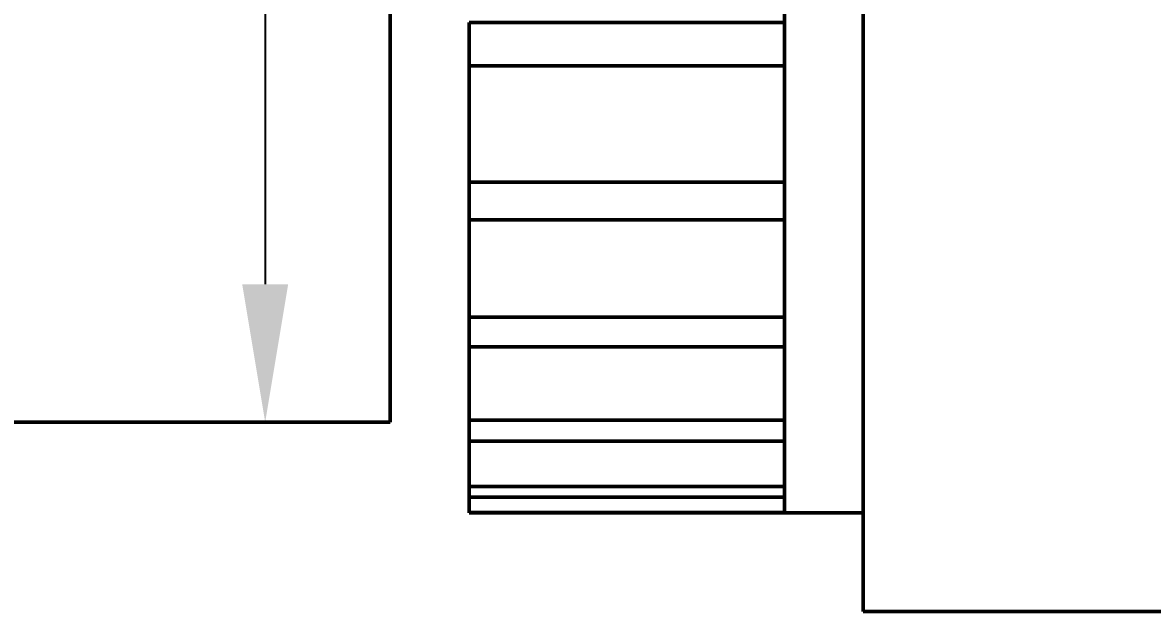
# Model space of a CAD drawing. Header units: millimetres. Extents: x 0 to 420, y 0 to 297.
# Drawn here: x 101.24 to 129.91, y 39.32 to 54.26 of the extents above; entities that cross this region are included whole.
import ezdxf

# ---------------------------------------------------------------- set-up
doc = ezdxf.new("R2010")
doc.units = ezdxf.units.MM
doc.header["$LTSCALE"] = 0.75
doc.layers.add('FD_Dimensions', color=7, linetype='Continuous', lineweight=25)
doc.layers.add('Visible', color=7, linetype='Continuous', lineweight=50)
doc.styles.get("Standard").update_dxf_attribs({"font": 'arial.ttf'})
doc.dimstyles.new('Dim-ISO-25', dxfattribs={"dimtxt": 3.5, "dimasz": 3.5, "dimexe": 2.1, "dimexo": 2.1, "dimgap": 1.4, "dimtad": 1, "dimzin": 12, "dimdsep": 46, "dimtxsty": 'Standard', "dimcen": 0, "dimazin": 3, "dimtp": 0.1, "dimtm": 0.1, "dimtfac": 0.714286, "dimtmove": 0, "dimatfit": 3, "dimfxl": 1, "dimtzin": 12, "dimarcsym": 0})

# ---------------------------------------------------------------- blocks, each defined once
blk = doc.blocks.new('*D27')
at = {"layer": 'Defpoints', "color": 0, "transparency": 16777216}
for p in [(110.57166, 135.406763), (107.397201, 44.123814), (110.57166, 44.123814)]:
    blk.add_point(p, dxfattribs=at)
at = {"layer": 'FD_Dimensions', "color": 0, "lineweight": -2, "transparency": 16777216}
for p, q in [((108.47166, 135.406763), (105.297201, 135.406763)), ((107.397201, 131.906763), (107.397201, 47.623814)), ((108.47166, 44.123814), (105.297201, 44.123814))]:
    blk.add_line(p, q, dxfattribs=at)
at = {"layer": 'FD_Dimensions', "color": 0, "transparency": 16777216}
for points in [[(106.813867, 131.906763), (107.980534, 131.906763), (107.397201, 135.406763)], [(106.813867, 47.623814), (107.980534, 47.623814), (107.397201, 44.123814)]]:
    blk.add_solid(points, dxfattribs=at)
at = {"layer": 'FD_Dimensions', "color": 0, "transparency": 16777216, "insert": (104.210195, 89.765289), "char_height": 3.5, "attachment_point": 5, "rotation": 90}
blk.add_mtext('45.64', dxfattribs=at)

msp = doc.modelspace()

# ---------------------------------------------------------------- linework, layer by layer
at = {"layer": 'Visible', "extrusion": (0, 2.966e-13, -1)}
for p, q in [((110.572, 135.407), (110.572, 44.124)), ((122.57, 86.324), (122.57, 39.324)), ((120.57, 83.824), (120.57, 41.824)), ((122.57, 83.824), (122.57, 41.824)), ((112.569, 53.168), (112.569, 54.264)), ((112.572, 53.168), (112.572, 54.264)), ((112.572, 54.264), (120.572, 54.264)), ((120.572, 53.168), (120.572, 54.264)), ((112.569, 53.851), (112.569, 53.462)), ((112.569, 53.747), (112.569, 53.574)), ((112.571, 53.851), (112.571, 53.462)), ((112.571, 53.747), (112.571, 53.574)), ((112.569, 53.226), (112.569, 53.462)), ((112.571, 53.226), (112.571, 53.462)), ((112.569, 53.226), (112.569, 52.114)), ((112.569, 53.168), (112.569, 53.168)), ((112.571, 53.226), (112.571, 52.114)), ((112.572, 53.168), (120.572, 53.168)), ((120.571, 52.114), (120.571, 53.168)), ((112.569, 52.114), (112.569, 51.909)), ((112.571, 52.114), (112.571, 51.909)), ((120.571, 52.114), (120.571, 51.909)), ((112.569, 50.568), (112.569, 50.323)), ((112.571, 50.568), (112.571, 50.323)), ((112.569, 50.357), (112.569, 50.119)), ((112.569, 50.126), (112.569, 50.323)), ((112.569, 49.26), (112.569, 50.212)), ((112.571, 50.357), (112.571, 50.119)), ((112.571, 50.126), (112.571, 50.323)), ((112.571, 49.26), (112.571, 50.212)), ((112.571, 50.212), (120.572, 50.212)), ((120.571, 49.26), (120.572, 50.212)), ((112.569, 50.126), (112.569, 48.994)), ((112.571, 50.126), (112.571, 48.994)), ((112.569, 49.26), (112.569, 49.26)), ((112.571, 49.26), (120.571, 49.26)), ((120.571, 48.994), (120.571, 49.26)), ((112.569, 48.994), (112.569, 48.729)), ((112.571, 48.994), (112.571, 48.729)), ((120.571, 48.994), (120.571, 48.729)), ((112.569, 47.94), (112.569, 47.592)), ((112.571, 47.94), (112.571, 47.592)), ((112.569, 47.663), (112.569, 47.811)), ((112.569, 47.663), (112.569, 46.566)), ((112.569, 47.592), (112.569, 47.301)), ((112.571, 47.663), (112.571, 47.811)), ((112.571, 47.663), (112.571, 46.566)), ((112.571, 47.592), (112.571, 47.301)), ((112.569, 46.033), (112.569, 46.792)), ((112.571, 46.033), (112.571, 46.792)), ((112.571, 46.792), (120.571, 46.792)), ((120.571, 46.033), (120.571, 46.792)), ((112.569, 46.566), (112.569, 46.255)), ((112.571, 46.566), (112.571, 46.255)), ((112.569, 46.033), (112.569, 46.033)), ((112.57, 46.1), (112.57, 45.591)), ((112.57, 45.96), (112.57, 46.052)), ((112.57, 45.96), (112.57, 44.954)), ((112.571, 46.1), (112.571, 45.591)), ((112.571, 45.96), (112.571, 46.052)), ((112.571, 46.033), (120.571, 46.033)), ((112.571, 45.96), (112.571, 44.954)), ((112.57, 45.591), (112.569, 45.262)), ((112.571, 45.591), (112.571, 45.262)), ((112.57, 45.139), (112.57, 44.454)), ((112.57, 45.139), (112.57, 44.454)), ((112.57, 45.102), (112.57, 45.134)), ((112.57, 45.102), (112.57, 45.134)), ((112.57, 45.102), (112.57, 44.238)), ((112.57, 45.102), (112.57, 44.238)), ((112.57, 44.954), (112.57, 44.612)), ((112.571, 44.954), (112.571, 44.612)), ((112.57, 44.454), (112.57, 44.103)), ((112.57, 44.454), (112.57, 44.103)), ((112.569, 43.647), (112.569, 44.176)), ((112.57, 44.238), (112.57, 43.883)), ((112.57, 44.238), (112.57, 43.883)), ((112.571, 43.647), (112.571, 44.176)), ((112.571, 44.176), (120.571, 44.176)), ((120.571, 43.647), (120.571, 44.176)), ((100.572, 44.124), (110.572, 44.124)), ((112.569, 43.647), (112.57, 43.647)), ((112.571, 43.647), (120.571, 43.647)), ((112.57, 42.223), (112.571, 42.494)), ((112.57, 42.223), (112.57, 42.494)), ((112.571, 42.494), (120.571, 42.494)), ((120.57, 42.223), (120.571, 42.494)), ((112.57, 42.223), (120.57, 42.223)), ((112.57, 42.223), (112.57, 42.223)), ((112.57, 41.824), (112.57, 41.833)), ((112.57, 41.833), (120.57, 41.833)), ((112.57, 41.824), (120.57, 41.824)), ((120.57, 41.824), (120.57, 41.833)), ((122.57, 41.824), (120.57, 41.824)), ((158.57, 39.324), (122.57, 39.324))]:
    msp.add_line(p, q, dxfattribs=at)
at = {"layer": 'Visible', "extrusion": (-1.40655e-11, 3.8e-15, -1)}
msp.add_open_spline([(112.569, 53.574), (112.569, 53.571), (112.569, 53.566), (112.569, 53.558), (112.569, 53.547), (112.569, 53.536), (112.569, 53.524), (112.569, 53.514), (112.569, 53.503), (112.569, 53.492), (112.569, 53.482), (112.569, 53.472), (112.569, 53.462), (112.569, 53.452), (112.569, 53.443), (112.569, 53.434), (112.569, 53.425), (112.569, 53.416), (112.569, 53.408), (112.569, 53.4), (112.569, 53.392), (112.569, 53.384), (112.569, 53.376), (112.569, 53.368), (112.569, 53.361), (112.569, 53.354), (112.569, 53.346), (112.569, 53.34), (112.569, 53.333), (112.569, 53.326), (112.569, 53.32), (112.569, 53.313), (112.569, 53.307), (112.569, 53.301), (112.569, 53.295), (112.569, 53.29), (112.569, 53.284), (112.569, 53.279), (112.569, 53.273), (112.569, 53.268), (112.569, 53.263), (112.569, 53.258), (112.569, 53.253), (112.569, 53.249), (112.569, 53.244), (112.569, 53.24), (112.569, 53.236), (112.569, 53.231), (112.569, 53.227), (112.569, 53.224), (112.569, 53.22), (112.569, 53.216), (112.569, 53.213), (112.569, 53.209), (112.569, 53.206), (112.569, 53.203), (112.569, 53.2), (112.569, 53.197), (112.569, 53.194), (112.569, 53.192), (112.569, 53.189), (112.569, 53.187), (112.569, 53.184), (112.569, 53.182), (112.569, 53.18), (112.569, 53.178), (112.569, 53.176), (112.569, 53.175), (112.569, 53.173), (112.569, 53.171), (112.569, 53.17), (112.569, 53.169), (112.569, 53.168), (112.569, 53.168), (112.569, 53.168)], degree=5, dxfattribs=at)
at = {"layer": 'Visible'}
for points in [[(112.571, 53.574), (112.571, 53.571), (112.571, 53.566), (112.571, 53.558), (112.571, 53.547), (112.571, 53.536), (112.571, 53.524), (112.571, 53.514), (112.571, 53.503), (112.571, 53.492), (112.571, 53.482), (112.571, 53.472), (112.571, 53.462), (112.571, 53.452), (112.571, 53.443), (112.571, 53.434), (112.571, 53.425), (112.571, 53.416), (112.571, 53.408), (112.571, 53.4), (112.571, 53.392), (112.571, 53.384), (112.571, 53.376), (112.572, 53.368), (112.572, 53.361), (112.572, 53.354), (112.572, 53.346), (112.572, 53.34), (112.572, 53.333), (112.572, 53.326), (112.572, 53.32), (112.572, 53.313), (112.572, 53.307), (112.572, 53.301), (112.572, 53.295), (112.572, 53.29), (112.572, 53.284), (112.572, 53.279), (112.572, 53.273), (112.572, 53.268), (112.572, 53.263), (112.572, 53.258), (112.572, 53.253), (112.572, 53.249), (112.572, 53.244), (112.572, 53.24), (112.572, 53.236), (112.572, 53.231), (112.572, 53.227), (112.572, 53.224), (112.572, 53.22), (112.572, 53.216), (112.572, 53.213), (112.572, 53.209), (112.572, 53.206), (112.572, 53.203), (112.572, 53.2), (112.572, 53.197), (112.572, 53.194), (112.572, 53.192), (112.572, 53.189), (112.572, 53.187), (112.572, 53.184), (112.572, 53.182), (112.572, 53.18), (112.572, 53.178), (112.572, 53.176), (112.572, 53.175), (112.572, 53.173), (112.572, 53.171), (112.572, 53.17), (112.572, 53.169), (112.572, 53.168), (112.572, 53.168), (112.572, 53.168)], [(112.569, 51.909), (112.569, 51.906), (112.569, 51.899), (112.569, 51.889), (112.569, 51.874), (112.569, 51.855), (112.569, 51.836), (112.569, 51.816), (112.569, 51.796), (112.569, 51.775), (112.569, 51.755), (112.569, 51.735), (112.569, 51.714), (112.569, 51.693), (112.569, 51.672), (112.569, 51.65), (112.569, 51.628), (112.569, 51.607), (112.569, 51.584), (112.569, 51.562), (112.569, 51.54), (112.569, 51.518), (112.569, 51.495), (112.569, 51.472), (112.569, 51.449), (112.569, 51.426), (112.569, 51.403), (112.569, 51.38), (112.569, 51.356), (112.569, 51.332), (112.569, 51.309), (112.569, 51.285), (112.569, 51.261), (112.569, 51.237), (112.569, 51.212), (112.569, 51.188), (112.569, 51.163), (112.569, 51.139), (112.569, 51.114), (112.569, 51.089), (112.569, 51.064), (112.569, 51.039), (112.569, 51.014), (112.569, 50.989), (112.569, 50.963), (112.569, 50.938), (112.569, 50.912), (112.569, 50.886), (112.569, 50.861), (112.569, 50.835), (112.569, 50.809), (112.569, 50.782), (112.569, 50.756), (112.569, 50.73), (112.569, 50.703), (112.569, 50.677), (112.569, 50.65), (112.569, 50.624), (112.569, 50.597), (112.569, 50.57), (112.569, 50.543), (112.569, 50.516), (112.569, 50.489), (112.569, 50.461), (112.569, 50.434), (112.569, 50.407), (112.569, 50.379), (112.569, 50.351), (112.569, 50.324), (112.569, 50.296), (112.569, 50.268), (112.569, 50.246), (112.569, 50.229), (112.569, 50.218), (112.569, 50.212)], [(112.571, 50.119), (112.571, 50.115), (112.571, 50.107), (112.571, 50.096), (112.571, 50.082), (112.571, 50.064), (112.571, 50.047), (112.571, 50.031), (112.571, 50.014), (112.571, 49.998), (112.571, 49.981), (112.571, 49.965), (112.571, 49.95), (112.571, 49.934), (112.571, 49.919), (112.571, 49.903), (112.571, 49.889), (112.571, 49.874), (112.571, 49.859), (112.571, 49.845), (112.571, 49.83), (112.571, 49.816), (112.571, 49.802), (112.571, 49.788), (112.571, 49.775), (112.571, 49.761), (112.571, 49.748), (112.571, 49.734), (112.571, 49.721), (112.571, 49.708), (112.571, 49.695), (112.571, 49.683), (112.571, 49.67), (112.571, 49.658), (112.571, 49.645), (112.571, 49.633), (112.571, 49.621), (112.571, 49.609), (112.571, 49.597), (112.571, 49.585), (112.571, 49.574), (112.571, 49.562), (112.571, 49.551), (112.571, 49.54), (112.571, 49.528), (112.571, 49.517), (112.571, 49.507), (112.571, 49.496), (112.571, 49.485), (112.571, 49.474), (112.571, 49.464), (112.571, 49.454), (112.571, 49.443), (112.571, 49.433), (112.571, 49.423), (112.571, 49.413), (112.571, 49.403), (112.571, 49.394), (112.571, 49.384), (112.571, 49.374), (112.571, 49.365), (112.571, 49.356), (112.571, 49.347), (112.571, 49.337), (112.571, 49.328), (112.571, 49.32), (112.571, 49.311), (112.571, 49.302), (112.571, 49.293), (112.571, 49.285), (112.571, 49.277), (112.571, 49.27), (112.571, 49.265), (112.571, 49.262), (112.571, 49.26)], [(112.569, 48.729), (112.569, 48.725), (112.569, 48.716), (112.569, 48.702), (112.569, 48.684), (112.569, 48.661), (112.569, 48.637), (112.569, 48.613), (112.569, 48.588), (112.569, 48.564), (112.569, 48.539), (112.569, 48.514), (112.569, 48.49), (112.569, 48.465), (112.569, 48.439), (112.569, 48.414), (112.569, 48.388), (112.569, 48.362), (112.569, 48.336), (112.569, 48.31), (112.569, 48.284), (112.569, 48.258), (112.569, 48.232), (112.569, 48.205), (112.569, 48.178), (112.569, 48.152), (112.569, 48.125), (112.569, 48.098), (112.569, 48.071), (112.569, 48.043), (112.569, 48.016), (112.569, 47.989), (112.569, 47.961), (112.569, 47.934), (112.569, 47.906), (112.569, 47.878), (112.569, 47.85), (112.569, 47.822), (112.569, 47.794), (112.569, 47.766), (112.569, 47.738), (112.569, 47.709), (112.569, 47.681), (112.569, 47.652), (112.569, 47.624), (112.569, 47.595), (112.569, 47.566), (112.569, 47.537), (112.569, 47.508), (112.569, 47.479), (112.569, 47.45), (112.569, 47.421), (112.569, 47.392), (112.569, 47.363), (112.569, 47.333), (112.569, 47.304), (112.569, 47.274), (112.569, 47.245), (112.569, 47.215), (112.569, 47.185), (112.569, 47.155), (112.569, 47.125), (112.569, 47.095), (112.569, 47.065), (112.569, 47.035), (112.569, 47.005), (112.569, 46.975), (112.569, 46.944), (112.569, 46.914), (112.569, 46.884), (112.569, 46.853), (112.569, 46.829), (112.569, 46.81), (112.569, 46.798), (112.569, 46.792)], [(112.571, 48.729), (112.571, 48.725), (112.571, 48.716), (112.571, 48.702), (112.571, 48.684), (112.571, 48.661), (112.571, 48.637), (112.571, 48.613), (112.571, 48.588), (112.571, 48.564), (112.571, 48.539), (112.571, 48.514), (112.571, 48.49), (112.571, 48.465), (112.571, 48.439), (112.571, 48.414), (112.571, 48.388), (112.571, 48.362), (112.571, 48.336), (112.571, 48.31), (112.571, 48.284), (112.571, 48.258), (112.571, 48.232), (112.571, 48.205), (112.571, 48.178), (112.571, 48.152), (112.571, 48.125), (112.571, 48.098), (112.571, 48.071), (112.571, 48.043), (112.571, 48.016), (112.571, 47.989), (112.571, 47.961), (112.571, 47.934), (112.571, 47.906), (112.571, 47.878), (112.571, 47.85), (112.571, 47.822), (112.571, 47.794), (112.571, 47.766), (112.571, 47.738), (112.571, 47.709), (112.571, 47.681), (112.571, 47.652), (112.571, 47.624), (112.571, 47.595), (112.571, 47.566), (112.571, 47.537), (112.571, 47.508), (112.571, 47.479), (112.571, 47.45), (112.571, 47.421), (112.571, 47.392), (112.571, 47.363), (112.571, 47.333), (112.571, 47.304), (112.571, 47.274), (112.571, 47.245), (112.571, 47.215), (112.571, 47.185), (112.571, 47.155), (112.571, 47.125), (112.571, 47.095), (112.571, 47.065), (112.571, 47.035), (112.571, 47.005), (112.571, 46.975), (112.571, 46.944), (112.571, 46.914), (112.571, 46.884), (112.571, 46.853), (112.571, 46.829), (112.571, 46.81), (112.571, 46.798), (112.571, 46.792)], [(120.571, 48.729), (120.571, 48.725), (120.571, 48.716), (120.571, 48.702), (120.571, 48.684), (120.571, 48.661), (120.571, 48.637), (120.571, 48.613), (120.571, 48.588), (120.571, 48.564), (120.571, 48.539), (120.571, 48.514), (120.571, 48.49), (120.571, 48.465), (120.571, 48.439), (120.571, 48.414), (120.571, 48.388), (120.571, 48.362), (120.571, 48.336), (120.571, 48.31), (120.571, 48.284), (120.571, 48.258), (120.571, 48.232), (120.571, 48.205), (120.571, 48.178), (120.571, 48.152), (120.571, 48.125), (120.571, 48.098), (120.571, 48.071), (120.571, 48.043), (120.571, 48.016), (120.571, 47.989), (120.571, 47.961), (120.571, 47.934), (120.571, 47.906), (120.571, 47.878), (120.571, 47.85), (120.571, 47.822), (120.571, 47.794), (120.571, 47.766), (120.571, 47.738), (120.571, 47.709), (120.571, 47.681), (120.571, 47.652), (120.571, 47.624), (120.571, 47.595), (120.571, 47.566), (120.571, 47.537), (120.571, 47.508), (120.571, 47.479), (120.571, 47.45), (120.571, 47.421), (120.571, 47.392), (120.571, 47.363), (120.571, 47.333), (120.571, 47.304), (120.571, 47.274), (120.571, 47.245), (120.571, 47.215), (120.571, 47.185), (120.571, 47.155), (120.571, 47.125), (120.571, 47.095), (120.571, 47.065), (120.571, 47.035), (120.571, 47.005), (120.571, 46.975), (120.571, 46.944), (120.571, 46.914), (120.571, 46.884), (120.571, 46.853), (120.571, 46.829), (120.571, 46.81), (120.571, 46.798), (120.571, 46.792)], [(112.571, 47.301), (112.571, 47.296), (112.571, 47.287), (112.571, 47.273), (112.571, 47.255), (112.571, 47.232), (112.571, 47.211), (112.571, 47.189), (112.571, 47.168), (112.571, 47.146), (112.571, 47.125), (112.571, 47.104), (112.571, 47.083), (112.571, 47.062), (112.571, 47.041), (112.571, 47.021), (112.571, 47.001), (112.571, 46.98), (112.571, 46.961), (112.571, 46.941), (112.571, 46.921), (112.571, 46.901), (112.571, 46.882), (112.571, 46.862), (112.571, 46.843), (112.571, 46.824), (112.571, 46.805), (112.571, 46.786), (112.571, 46.767), (112.571, 46.748), (112.571, 46.73), (112.571, 46.711), (112.571, 46.693), (112.571, 46.674), (112.571, 46.656), (112.571, 46.638), (112.571, 46.62), (112.571, 46.602), (112.571, 46.584), (112.571, 46.567), (112.571, 46.549), (112.571, 46.531), (112.571, 46.514), (112.571, 46.497), (112.571, 46.479), (112.571, 46.462), (112.571, 46.445), (112.571, 46.428), (112.571, 46.411), (112.571, 46.395), (112.571, 46.378), (112.571, 46.361), (112.571, 46.345), (112.571, 46.328), (112.571, 46.312), (112.571, 46.296), (112.571, 46.28), (112.571, 46.264), (112.571, 46.248), (112.571, 46.232), (112.571, 46.216), (112.571, 46.2), (112.571, 46.185), (112.571, 46.169), (112.571, 46.154), (112.571, 46.138), (112.571, 46.123), (112.571, 46.108), (112.571, 46.092), (112.571, 46.077), (112.571, 46.062), (112.571, 46.051), (112.571, 46.042), (112.571, 46.036), (112.571, 46.033)], [(112.569, 46.255), (112.569, 46.25), (112.569, 46.24), (112.569, 46.224), (112.569, 46.203), (112.569, 46.176), (112.569, 46.149), (112.569, 46.122), (112.569, 46.095), (112.569, 46.067), (112.569, 46.04), (112.569, 46.012), (112.569, 45.984), (112.569, 45.956), (112.569, 45.928), (112.569, 45.9), (112.569, 45.872), (112.569, 45.843), (112.569, 45.815), (112.569, 45.786), (112.569, 45.757), (112.569, 45.729), (112.569, 45.7), (112.569, 45.671), (112.569, 45.642), (112.569, 45.613), (112.569, 45.584), (112.569, 45.554), (112.569, 45.525), (112.569, 45.495), (112.569, 45.466), (112.569, 45.436), (112.569, 45.407), (112.569, 45.377), (112.569, 45.347), (112.569, 45.318), (112.569, 45.288), (112.569, 45.258), (112.569, 45.228), (112.569, 45.198), (112.569, 45.167), (112.569, 45.137), (112.569, 45.107), (112.569, 45.077), (112.569, 45.046), (112.569, 45.016), (112.569, 44.985), (112.569, 44.955), (112.569, 44.924), (112.569, 44.894), (112.569, 44.863), (112.569, 44.832), (112.569, 44.801), (112.569, 44.771), (112.569, 44.74), (112.569, 44.709), (112.569, 44.678), (112.569, 44.647), (112.569, 44.616), (112.569, 44.584), (112.569, 44.553), (112.569, 44.522), (112.569, 44.491), (112.569, 44.459), (112.569, 44.428), (112.569, 44.397), (112.569, 44.365), (112.569, 44.334), (112.569, 44.302), (112.569, 44.271), (112.569, 44.239), (112.569, 44.214), (112.569, 44.195), (112.569, 44.182), (112.569, 44.176)], [(112.571, 46.255), (112.571, 46.25), (112.571, 46.24), (112.571, 46.224), (112.571, 46.203), (112.571, 46.176), (112.571, 46.149), (112.571, 46.122), (112.571, 46.095), (112.571, 46.067), (112.571, 46.04), (112.571, 46.012), (112.571, 45.984), (112.571, 45.956), (112.571, 45.928), (112.571, 45.9), (112.571, 45.872), (112.571, 45.843), (112.571, 45.815), (112.571, 45.786), (112.571, 45.757), (112.571, 45.729), (112.571, 45.7), (112.571, 45.671), (112.571, 45.642), (112.571, 45.613), (112.571, 45.584), (112.571, 45.554), (112.571, 45.525), (112.571, 45.495), (112.571, 45.466), (112.571, 45.436), (112.571, 45.407), (112.571, 45.377), (112.571, 45.347), (112.571, 45.318), (112.571, 45.288), (112.571, 45.258), (112.571, 45.228), (112.571, 45.198), (112.571, 45.167), (112.571, 45.137), (112.571, 45.107), (112.571, 45.077), (112.571, 45.046), (112.571, 45.016), (112.571, 44.985), (112.571, 44.955), (112.571, 44.924), (112.571, 44.894), (112.571, 44.863), (112.571, 44.832), (112.571, 44.801), (112.571, 44.771), (112.571, 44.74), (112.571, 44.709), (112.571, 44.678), (112.571, 44.647), (112.571, 44.616), (112.571, 44.584), (112.571, 44.553), (112.571, 44.522), (112.571, 44.491), (112.571, 44.459), (112.571, 44.428), (112.571, 44.397), (112.571, 44.365), (112.571, 44.334), (112.571, 44.302), (112.571, 44.271), (112.571, 44.239), (112.571, 44.214), (112.571, 44.195), (112.571, 44.182), (112.571, 44.176)], [(112.569, 45.262), (112.569, 45.256), (112.569, 45.246), (112.569, 45.23), (112.569, 45.208), (112.569, 45.183), (112.569, 45.157), (112.569, 45.131), (112.569, 45.106), (112.569, 45.081), (112.569, 45.055), (112.569, 45.03), (112.569, 45.005), (112.569, 44.98), (112.569, 44.955), (112.569, 44.931), (112.569, 44.906), (112.569, 44.882), (112.569, 44.857), (112.569, 44.833), (112.569, 44.809), (112.569, 44.785), (112.569, 44.76), (112.569, 44.736), (112.569, 44.713), (112.569, 44.689), (112.569, 44.665), (112.569, 44.641), (112.569, 44.618), (112.569, 44.594), (112.569, 44.571), (112.569, 44.547), (112.569, 44.524), (112.569, 44.501), (112.569, 44.478), (112.569, 44.455), (112.569, 44.432), (112.569, 44.409), (112.569, 44.386), (112.569, 44.363), (112.569, 44.34), (112.569, 44.318), (112.569, 44.295), (112.569, 44.273), (112.569, 44.25), (112.569, 44.228), (112.569, 44.205), (112.569, 44.183), (112.569, 44.161), (112.569, 44.139), (112.569, 44.117), (112.569, 44.095), (112.569, 44.073), (112.569, 44.051), (112.569, 44.029), (112.569, 44.007), (112.569, 43.986), (112.569, 43.964), (112.569, 43.942), (112.569, 43.921), (112.569, 43.9), (112.569, 43.878), (112.569, 43.857), (112.569, 43.836), (112.569, 43.814), (112.569, 43.793), (112.569, 43.772), (112.569, 43.751), (112.569, 43.73), (112.569, 43.71), (112.569, 43.689), (112.569, 43.672), (112.569, 43.66), (112.569, 43.651), (112.569, 43.647)], [(112.571, 45.262), (112.571, 45.256), (112.571, 45.246), (112.571, 45.23), (112.571, 45.208), (112.571, 45.183), (112.571, 45.157), (112.571, 45.131), (112.571, 45.106), (112.571, 45.081), (112.571, 45.055), (112.571, 45.03), (112.571, 45.005), (112.571, 44.98), (112.571, 44.955), (112.571, 44.931), (112.571, 44.906), (112.571, 44.882), (112.571, 44.857), (112.571, 44.833), (112.571, 44.809), (112.571, 44.785), (112.571, 44.76), (112.571, 44.736), (112.571, 44.713), (112.571, 44.689), (112.571, 44.665), (112.571, 44.641), (112.571, 44.618), (112.571, 44.594), (112.571, 44.571), (112.571, 44.547), (112.571, 44.524), (112.571, 44.501), (112.571, 44.478), (112.571, 44.455), (112.571, 44.432), (112.571, 44.409), (112.571, 44.386), (112.571, 44.363), (112.571, 44.34), (112.571, 44.318), (112.571, 44.295), (112.571, 44.273), (112.571, 44.25), (112.571, 44.228), (112.571, 44.205), (112.571, 44.183), (112.571, 44.161), (112.571, 44.139), (112.571, 44.117), (112.571, 44.095), (112.571, 44.073), (112.571, 44.051), (112.571, 44.029), (112.571, 44.007), (112.571, 43.986), (112.571, 43.964), (112.571, 43.942), (112.571, 43.921), (112.571, 43.9), (112.571, 43.878), (112.571, 43.857), (112.571, 43.836), (112.571, 43.814), (112.571, 43.793), (112.571, 43.772), (112.571, 43.751), (112.571, 43.73), (112.571, 43.71), (112.571, 43.689), (112.571, 43.672), (112.571, 43.66), (112.571, 43.651), (112.571, 43.647)], [(112.57, 44.612), (112.57, 44.607), (112.57, 44.595), (112.57, 44.579), (112.57, 44.556), (112.57, 44.527), (112.57, 44.498), (112.57, 44.469), (112.57, 44.44), (112.57, 44.411), (112.57, 44.382), (112.57, 44.353), (112.57, 44.323), (112.57, 44.294), (112.57, 44.264), (112.57, 44.235), (112.57, 44.205), (112.57, 44.176), (112.57, 44.146), (112.57, 44.116), (112.57, 44.086), (112.57, 44.057), (112.57, 44.027), (112.57, 43.997), (112.57, 43.967), (112.57, 43.937), (112.57, 43.907), (112.57, 43.877), (112.57, 43.847), (112.57, 43.817), (112.57, 43.786), (112.57, 43.756), (112.57, 43.726), (112.57, 43.696), (112.57, 43.665), (112.57, 43.635), (112.57, 43.604), (112.57, 43.574), (112.57, 43.544), (112.57, 43.513), (112.57, 43.483), (112.57, 43.452), (112.57, 43.422), (112.57, 43.391), (112.57, 43.36), (112.57, 43.33), (112.57, 43.299), (112.57, 43.268), (112.57, 43.238), (112.57, 43.207), (112.57, 43.176), (112.57, 43.145), (112.57, 43.115), (112.57, 43.084), (112.57, 43.053), (112.57, 43.022), (112.57, 42.991), (112.57, 42.96), (112.57, 42.929), (112.57, 42.898), (112.57, 42.867), (112.57, 42.836), (112.57, 42.805), (112.57, 42.774), (112.57, 42.743), (112.57, 42.712), (112.57, 42.681), (112.57, 42.65), (112.57, 42.619), (112.57, 42.588), (112.57, 42.557), (112.57, 42.532), (112.57, 42.513), (112.57, 42.501), (112.57, 42.494)], [(112.571, 44.612), (112.571, 44.607), (112.571, 44.595), (112.571, 44.579), (112.571, 44.556), (112.571, 44.527), (112.571, 44.498), (112.571, 44.469), (112.571, 44.44), (112.571, 44.411), (112.571, 44.382), (112.571, 44.353), (112.571, 44.323), (112.571, 44.294), (112.571, 44.264), (112.571, 44.235), (112.571, 44.205), (112.571, 44.176), (112.571, 44.146), (112.571, 44.116), (112.571, 44.086), (112.571, 44.057), (112.571, 44.027), (112.571, 43.997), (112.571, 43.967), (112.571, 43.937), (112.571, 43.907), (112.571, 43.877), (112.571, 43.847), (112.571, 43.817), (112.571, 43.786), (112.571, 43.756), (112.571, 43.726), (112.571, 43.696), (112.571, 43.665), (112.571, 43.635), (112.571, 43.604), (112.571, 43.574), (112.571, 43.544), (112.571, 43.513), (112.571, 43.483), (112.571, 43.452), (112.571, 43.422), (112.571, 43.391), (112.571, 43.36), (112.571, 43.33), (112.571, 43.299), (112.571, 43.268), (112.571, 43.238), (112.571, 43.207), (112.571, 43.176), (112.571, 43.145), (112.571, 43.115), (112.571, 43.084), (112.571, 43.053), (112.571, 43.022), (112.571, 42.991), (112.571, 42.96), (112.571, 42.929), (112.571, 42.898), (112.571, 42.867), (112.571, 42.836), (112.571, 42.805), (112.571, 42.774), (112.571, 42.743), (112.571, 42.712), (112.571, 42.681), (112.571, 42.65), (112.571, 42.619), (112.571, 42.588), (112.571, 42.557), (112.571, 42.532), (112.571, 42.513), (112.571, 42.501), (112.571, 42.494)], [(112.57, 44.103), (112.57, 44.097), (112.57, 44.086), (112.57, 44.068), (112.57, 44.046), (112.57, 44.017), (112.57, 43.989), (112.57, 43.961), (112.57, 43.933), (112.57, 43.905), (112.57, 43.877), (112.57, 43.849), (112.57, 43.821), (112.57, 43.793), (112.57, 43.765), (112.57, 43.738), (112.57, 43.71), (112.57, 43.682), (112.57, 43.655), (112.57, 43.627), (112.57, 43.6), (112.57, 43.572), (112.57, 43.545), (112.57, 43.518), (112.57, 43.49), (112.57, 43.463), (112.57, 43.436), (112.57, 43.409), (112.57, 43.381), (112.57, 43.354), (112.57, 43.327), (112.57, 43.3), (112.57, 43.273), (112.57, 43.246), (112.57, 43.219), (112.57, 43.192), (112.57, 43.165), (112.57, 43.139), (112.57, 43.112), (112.57, 43.085), (112.57, 43.058), (112.57, 43.032), (112.57, 43.005), (112.57, 42.979), (112.57, 42.952), (112.57, 42.925), (112.57, 42.899), (112.57, 42.873), (112.57, 42.846), (112.57, 42.82), (112.57, 42.793), (112.57, 42.767), (112.57, 42.741), (112.57, 42.715), (112.57, 42.688), (112.57, 42.662), (112.57, 42.636), (112.57, 42.61), (112.57, 42.584), (112.57, 42.558), (112.57, 42.532), (112.57, 42.506), (112.57, 42.48), (112.57, 42.454), (112.57, 42.429), (112.57, 42.403), (112.57, 42.377), (112.57, 42.351), (112.57, 42.326), (112.57, 42.3), (112.57, 42.275), (112.57, 42.254), (112.57, 42.239), (112.57, 42.229), (112.57, 42.223)], [(112.57, 44.103), (112.57, 44.097), (112.57, 44.086), (112.57, 44.068), (112.57, 44.046), (112.57, 44.017), (112.57, 43.989), (112.57, 43.961), (112.57, 43.933), (112.57, 43.905), (112.57, 43.877), (112.57, 43.849), (112.57, 43.821), (112.57, 43.793), (112.57, 43.765), (112.57, 43.738), (112.57, 43.71), (112.57, 43.682), (112.57, 43.655), (112.57, 43.627), (112.57, 43.6), (112.57, 43.572), (112.57, 43.545), (112.57, 43.518), (112.57, 43.49), (112.57, 43.463), (112.57, 43.436), (112.57, 43.409), (112.57, 43.381), (112.57, 43.354), (112.57, 43.327), (112.57, 43.3), (112.57, 43.273), (112.57, 43.246), (112.57, 43.219), (112.57, 43.192), (112.57, 43.165), (112.57, 43.139), (112.57, 43.112), (112.57, 43.085), (112.57, 43.058), (112.57, 43.032), (112.57, 43.005), (112.57, 42.979), (112.57, 42.952), (112.57, 42.925), (112.57, 42.899), (112.57, 42.873), (112.57, 42.846), (112.57, 42.82), (112.57, 42.793), (112.57, 42.767), (112.57, 42.741), (112.57, 42.715), (112.57, 42.688), (112.57, 42.662), (112.57, 42.636), (112.57, 42.61), (112.57, 42.584), (112.57, 42.558), (112.57, 42.532), (112.57, 42.506), (112.57, 42.48), (112.57, 42.454), (112.57, 42.429), (112.57, 42.403), (112.57, 42.377), (112.57, 42.351), (112.57, 42.326), (112.57, 42.3), (112.57, 42.275), (112.57, 42.254), (112.57, 42.239), (112.57, 42.229), (112.57, 42.223)], [(112.57, 43.883), (112.57, 43.877), (112.57, 43.865), (112.57, 43.848), (112.57, 43.824), (112.57, 43.795), (112.57, 43.766), (112.57, 43.737), (112.57, 43.707), (112.57, 43.678), (112.57, 43.649), (112.57, 43.619), (112.57, 43.59), (112.57, 43.561), (112.57, 43.531), (112.57, 43.502), (112.57, 43.473), (112.57, 43.443), (112.57, 43.414), (112.57, 43.384), (112.57, 43.355), (112.57, 43.326), (112.57, 43.296), (112.57, 43.267), (112.57, 43.238), (112.57, 43.208), (112.57, 43.179), (112.57, 43.149), (112.57, 43.12), (112.57, 43.091), (112.57, 43.061), (112.57, 43.032), (112.57, 43.003), (112.57, 42.973), (112.57, 42.944), (112.57, 42.914), (112.57, 42.885), (112.57, 42.856), (112.57, 42.826), (112.57, 42.797), (112.57, 42.768), (112.57, 42.738), (112.57, 42.709), (112.57, 42.68), (112.57, 42.65), (112.57, 42.621), (112.57, 42.592), (112.57, 42.562), (112.57, 42.533), (112.57, 42.504), (112.57, 42.475), (112.57, 42.445), (112.57, 42.416), (112.57, 42.387), (112.57, 42.358), (112.57, 42.328), (112.57, 42.299), (112.57, 42.27), (112.57, 42.241), (112.57, 42.211), (112.57, 42.182), (112.57, 42.153), (112.57, 42.124), (112.57, 42.095), (112.57, 42.066), (112.57, 42.036), (112.57, 42.007), (112.57, 41.978), (112.57, 41.949), (112.57, 41.92), (112.57, 41.891), (112.57, 41.868), (112.57, 41.85), (112.57, 41.838), (112.57, 41.833)]]:
    msp.add_open_spline(points, degree=5, dxfattribs=at)
at = {"layer": 'Visible', "extrusion": (8.5633e-11, 5.3e-15, -1)}
for points in [[(112.571, 51.909), (112.571, 51.906), (112.571, 51.899), (112.571, 51.889), (112.571, 51.874), (112.571, 51.855), (112.571, 51.836), (112.571, 51.816), (112.571, 51.796), (112.571, 51.775), (112.571, 51.755), (112.571, 51.735), (112.571, 51.714), (112.571, 51.693), (112.571, 51.672), (112.571, 51.65), (112.571, 51.628), (112.571, 51.607), (112.571, 51.584), (112.571, 51.562), (112.571, 51.54), (112.571, 51.518), (112.571, 51.495), (112.571, 51.472), (112.571, 51.449), (112.571, 51.426), (112.571, 51.403), (112.571, 51.38), (112.571, 51.356), (112.571, 51.332), (112.571, 51.309), (112.571, 51.285), (112.571, 51.261), (112.571, 51.237), (112.571, 51.212), (112.571, 51.188), (112.571, 51.163), (112.571, 51.139), (112.571, 51.114), (112.571, 51.089), (112.571, 51.064), (112.571, 51.039), (112.571, 51.014), (112.571, 50.989), (112.571, 50.963), (112.571, 50.938), (112.571, 50.912), (112.571, 50.886), (112.571, 50.861), (112.571, 50.835), (112.571, 50.809), (112.571, 50.782), (112.571, 50.756), (112.571, 50.73), (112.571, 50.703), (112.571, 50.677), (112.571, 50.65), (112.571, 50.624), (112.571, 50.597), (112.571, 50.57), (112.571, 50.543), (112.571, 50.516), (112.571, 50.489), (112.571, 50.461), (112.571, 50.434), (112.571, 50.407), (112.571, 50.379), (112.571, 50.351), (112.571, 50.324), (112.571, 50.296), (112.571, 50.268), (112.571, 50.246), (112.571, 50.229), (112.571, 50.218), (112.571, 50.212)], [(120.571, 51.909), (120.571, 51.906), (120.571, 51.899), (120.571, 51.889), (120.571, 51.874), (120.571, 51.855), (120.571, 51.836), (120.571, 51.816), (120.571, 51.796), (120.571, 51.775), (120.571, 51.755), (120.571, 51.735), (120.571, 51.714), (120.571, 51.693), (120.571, 51.672), (120.571, 51.65), (120.571, 51.628), (120.571, 51.607), (120.571, 51.584), (120.571, 51.562), (120.571, 51.54), (120.571, 51.518), (120.571, 51.495), (120.571, 51.472), (120.571, 51.449), (120.571, 51.426), (120.571, 51.403), (120.571, 51.38), (120.571, 51.356), (120.571, 51.332), (120.571, 51.309), (120.571, 51.285), (120.571, 51.261), (120.571, 51.237), (120.571, 51.212), (120.571, 51.188), (120.571, 51.163), (120.571, 51.139), (120.571, 51.114), (120.571, 51.089), (120.571, 51.064), (120.571, 51.039), (120.571, 51.014), (120.571, 50.989), (120.571, 50.963), (120.571, 50.938), (120.571, 50.912), (120.571, 50.886), (120.571, 50.861), (120.571, 50.835), (120.571, 50.809), (120.571, 50.782), (120.571, 50.756), (120.571, 50.73), (120.571, 50.703), (120.571, 50.677), (120.571, 50.65), (120.571, 50.624), (120.571, 50.597), (120.571, 50.57), (120.571, 50.543), (120.571, 50.516), (120.571, 50.489), (120.571, 50.461), (120.571, 50.434), (120.571, 50.407), (120.571, 50.379), (120.571, 50.351), (120.572, 50.324), (120.572, 50.296), (120.572, 50.268), (120.572, 50.246), (120.572, 50.229), (120.572, 50.218), (120.572, 50.212)]]:
    msp.add_open_spline(points, degree=5, dxfattribs=at)
at = {"layer": 'Visible', "extrusion": (-2.39043e-11, 3.5e-15, -1)}
msp.add_open_spline([(112.569, 50.119), (112.569, 50.115), (112.569, 50.107), (112.569, 50.096), (112.569, 50.082), (112.569, 50.064), (112.569, 50.047), (112.569, 50.031), (112.569, 50.014), (112.569, 49.998), (112.569, 49.981), (112.569, 49.965), (112.569, 49.95), (112.569, 49.934), (112.569, 49.919), (112.569, 49.903), (112.569, 49.889), (112.569, 49.874), (112.569, 49.859), (112.569, 49.845), (112.569, 49.83), (112.569, 49.816), (112.569, 49.802), (112.569, 49.788), (112.569, 49.775), (112.569, 49.761), (112.569, 49.748), (112.569, 49.734), (112.569, 49.721), (112.569, 49.708), (112.569, 49.695), (112.569, 49.683), (112.569, 49.67), (112.569, 49.658), (112.569, 49.645), (112.569, 49.633), (112.569, 49.621), (112.569, 49.609), (112.569, 49.597), (112.569, 49.585), (112.569, 49.574), (112.569, 49.562), (112.569, 49.551), (112.569, 49.54), (112.569, 49.528), (112.569, 49.517), (112.569, 49.507), (112.569, 49.496), (112.569, 49.485), (112.569, 49.474), (112.569, 49.464), (112.569, 49.454), (112.569, 49.443), (112.569, 49.433), (112.569, 49.423), (112.569, 49.413), (112.569, 49.403), (112.569, 49.394), (112.569, 49.384), (112.569, 49.374), (112.569, 49.365), (112.569, 49.356), (112.569, 49.347), (112.569, 49.337), (112.569, 49.328), (112.569, 49.32), (112.569, 49.311), (112.569, 49.302), (112.569, 49.293), (112.569, 49.285), (112.569, 49.277), (112.569, 49.27), (112.569, 49.265), (112.569, 49.262), (112.569, 49.26)], degree=5, dxfattribs=at)
at = {"layer": 'Visible', "extrusion": (-3.25444e-11, 2.9e-15, -1)}
msp.add_open_spline([(112.569, 47.301), (112.569, 47.296), (112.569, 47.287), (112.569, 47.273), (112.569, 47.255), (112.569, 47.232), (112.569, 47.211), (112.569, 47.189), (112.569, 47.168), (112.569, 47.146), (112.569, 47.125), (112.569, 47.104), (112.569, 47.083), (112.569, 47.062), (112.569, 47.041), (112.569, 47.021), (112.569, 47.001), (112.569, 46.98), (112.569, 46.961), (112.569, 46.941), (112.569, 46.921), (112.569, 46.901), (112.569, 46.882), (112.569, 46.862), (112.569, 46.843), (112.569, 46.824), (112.569, 46.805), (112.569, 46.786), (112.569, 46.767), (112.569, 46.748), (112.569, 46.73), (112.569, 46.711), (112.569, 46.693), (112.569, 46.674), (112.569, 46.656), (112.569, 46.638), (112.569, 46.62), (112.569, 46.602), (112.569, 46.584), (112.569, 46.567), (112.569, 46.549), (112.569, 46.531), (112.569, 46.514), (112.569, 46.497), (112.569, 46.479), (112.569, 46.462), (112.569, 46.445), (112.569, 46.428), (112.569, 46.411), (112.569, 46.395), (112.569, 46.378), (112.569, 46.361), (112.569, 46.345), (112.569, 46.328), (112.569, 46.312), (112.569, 46.296), (112.569, 46.28), (112.569, 46.264), (112.569, 46.248), (112.569, 46.232), (112.569, 46.216), (112.569, 46.2), (112.569, 46.185), (112.569, 46.169), (112.569, 46.154), (112.569, 46.138), (112.569, 46.123), (112.569, 46.108), (112.569, 46.092), (112.569, 46.077), (112.569, 46.062), (112.569, 46.051), (112.569, 46.042), (112.569, 46.036), (112.569, 46.033)], degree=5, dxfattribs=at)
at = {"layer": 'Visible', "extrusion": (6.71038e-11, 1.4e-15, -1)}
msp.add_open_spline([(120.571, 46.033), (120.571, 46.029), (120.571, 46.019), (120.571, 46.004), (120.571, 45.983), (120.571, 45.956), (120.571, 45.928), (120.571, 45.9), (120.571, 45.872), (120.571, 45.843), (120.571, 45.815), (120.571, 45.786), (120.571, 45.757), (120.571, 45.729), (120.571, 45.7), (120.571, 45.671), (120.571, 45.642), (120.571, 45.613), (120.571, 45.584), (120.571, 45.554), (120.571, 45.525), (120.571, 45.495), (120.571, 45.466), (120.571, 45.436), (120.571, 45.407), (120.571, 45.377), (120.571, 45.347), (120.571, 45.318), (120.571, 45.288), (120.571, 45.258), (120.571, 45.228), (120.571, 45.198), (120.571, 45.167), (120.571, 45.137), (120.571, 45.107), (120.571, 45.077), (120.571, 45.046), (120.571, 45.016), (120.571, 44.985), (120.571, 44.955), (120.571, 44.924), (120.571, 44.894), (120.571, 44.863), (120.571, 44.832), (120.571, 44.801), (120.571, 44.771), (120.571, 44.74), (120.571, 44.709), (120.571, 44.678), (120.571, 44.647), (120.571, 44.616), (120.571, 44.584), (120.571, 44.553), (120.571, 44.522), (120.571, 44.491), (120.571, 44.459), (120.571, 44.428), (120.571, 44.397), (120.571, 44.365), (120.571, 44.334), (120.571, 44.302), (120.571, 44.271), (120.571, 44.239), (120.571, 44.214), (120.571, 44.195), (120.571, 44.182), (120.571, 44.176)], degree=5, knots=[0.1178457, 0.1178457, 0.1178457, 0.1178457, 0.1178457, 0.1178457, 0.1285714, 0.1428571, 0.1571429, 0.1714286, 0.1857143, 0.2, 0.2142857, 0.2285714, 0.2428571, 0.2571429, 0.2714286, 0.2857143, 0.3, 0.3142857, 0.3285714, 0.3428571, 0.3571429, 0.3714286, 0.3857143, 0.4, 0.4142857, 0.4285714, 0.4428571, 0.4571429, 0.4714286, 0.4857143, 0.5, 0.5142857, 0.5285714, 0.5428571, 0.5571429, 0.5714286, 0.5857143, 0.6, 0.6142857, 0.6285714, 0.6428571, 0.6571429, 0.6714286, 0.6857143, 0.7, 0.7142857, 0.7285714, 0.7428571, 0.7571429, 0.7714286, 0.7857143, 0.8, 0.8142857, 0.8285714, 0.8428571, 0.8571429, 0.8714286, 0.8857143, 0.9, 0.9142857, 0.9285714, 0.9428571, 0.9571429, 0.9714286, 0.9857143, 1, 1, 1, 1, 1, 1], dxfattribs=at)
at = {"layer": 'Visible', "extrusion": (-5.60584e-11, 1.7e-15, -1)}
msp.add_open_spline([(112.57, 43.883), (112.57, 43.877), (112.57, 43.865), (112.57, 43.848), (112.57, 43.824), (112.57, 43.795), (112.57, 43.766), (112.57, 43.737), (112.57, 43.707), (112.57, 43.678), (112.57, 43.649), (112.57, 43.619), (112.57, 43.59), (112.57, 43.561), (112.57, 43.531), (112.57, 43.502), (112.57, 43.473), (112.57, 43.443), (112.57, 43.414), (112.57, 43.384), (112.57, 43.355), (112.57, 43.326), (112.57, 43.296), (112.57, 43.267), (112.57, 43.238), (112.57, 43.208), (112.57, 43.179), (112.57, 43.149), (112.57, 43.12), (112.57, 43.091), (112.57, 43.061), (112.57, 43.032), (112.57, 43.003), (112.57, 42.973), (112.57, 42.944), (112.57, 42.914), (112.57, 42.885), (112.57, 42.856), (112.57, 42.826), (112.57, 42.797), (112.57, 42.768), (112.57, 42.738), (112.57, 42.709), (112.57, 42.68), (112.57, 42.65), (112.57, 42.621), (112.57, 42.592), (112.57, 42.562), (112.57, 42.533), (112.57, 42.504), (112.57, 42.475), (112.57, 42.445), (112.57, 42.416), (112.57, 42.387), (112.57, 42.358), (112.57, 42.328), (112.57, 42.299), (112.57, 42.27), (112.57, 42.241), (112.57, 42.211), (112.57, 42.182), (112.57, 42.153), (112.57, 42.124), (112.57, 42.095), (112.57, 42.066), (112.57, 42.036), (112.57, 42.007), (112.57, 41.978), (112.57, 41.949), (112.57, 41.92), (112.57, 41.891), (112.57, 41.868), (112.57, 41.85), (112.57, 41.838), (112.57, 41.833)], degree=5, dxfattribs=at)
at = {"layer": 'Visible', "extrusion": (4.75024e-10, -4.7e-15, -1)}
msp.add_open_spline([(120.571, 43.647), (120.571, 43.645), (120.571, 43.636), (120.571, 43.622), (120.571, 43.601), (120.571, 43.574), (120.571, 43.544), (120.571, 43.513), (120.571, 43.483), (120.571, 43.452), (120.571, 43.422), (120.571, 43.391), (120.571, 43.36), (120.571, 43.33), (120.571, 43.299), (120.571, 43.268), (120.571, 43.238), (120.571, 43.207), (120.571, 43.176), (120.571, 43.145), (120.571, 43.115), (120.571, 43.084), (120.571, 43.053), (120.571, 43.022), (120.571, 42.991), (120.571, 42.96), (120.571, 42.929), (120.571, 42.898), (120.571, 42.867), (120.571, 42.836), (120.571, 42.805), (120.571, 42.774), (120.571, 42.743), (120.571, 42.712), (120.571, 42.681), (120.571, 42.65), (120.571, 42.619), (120.571, 42.588), (120.571, 42.557), (120.571, 42.532), (120.571, 42.513), (120.571, 42.501), (120.571, 42.494)], degree=5, knots=[0.4655723, 0.4655723, 0.4655723, 0.4655723, 0.4655723, 0.4655723, 0.4714286, 0.4857143, 0.5, 0.5142857, 0.5285714, 0.5428571, 0.5571429, 0.5714286, 0.5857143, 0.6, 0.6142857, 0.6285714, 0.6428571, 0.6571429, 0.6714286, 0.6857143, 0.7, 0.7142857, 0.7285714, 0.7428571, 0.7571429, 0.7714286, 0.7857143, 0.8, 0.8142857, 0.8285714, 0.8428571, 0.8571429, 0.8714286, 0.8857143, 0.9, 0.9142857, 0.9285714, 0.9428571, 0.9571429, 0.9714286, 0.9857143, 1, 1, 1, 1, 1, 1], dxfattribs=at)
at = {"layer": 'Visible'}
msp.add_open_spline([(120.57, 42.223), (120.57, 42.221), (120.57, 42.213), (120.57, 42.199), (120.57, 42.179), (120.57, 42.153), (120.57, 42.124), (120.57, 42.095), (120.57, 42.066), (120.57, 42.036), (120.57, 42.007), (120.57, 41.978), (120.57, 41.949), (120.57, 41.92), (120.57, 41.891), (120.57, 41.868), (120.57, 41.85), (120.57, 41.838), (120.57, 41.833)], degree=5, knots=[0.8083807, 0.8083807, 0.8083807, 0.8083807, 0.8083807, 0.8083807, 0.8142857, 0.8285714, 0.8428571, 0.8571429, 0.8714286, 0.8857143, 0.9, 0.9142857, 0.9285714, 0.9428571, 0.9571429, 0.9714286, 0.9857143, 1, 1, 1, 1, 1, 1], dxfattribs=at)

# ---------------------------------------------------------------- dimensions: what is measured, and where the dimension line sits
at = {"layer": 'FD_Dimensions'}
dim = msp.add_aligned_dim(p1=(110.572, 135.407), p2=(110.572, 44.124), distance=-3.174, dimstyle='Dim-ISO-25', override={"dimlfac": 0.5, "dimclrd": 0, "dimclre": 0}, dxfattribs=at)
dim.commit()
dim.dimension.update_dxf_attribs({"geometry": '*D27', "text_midpoint": (104.21, 89.765)})

doc.saveas('drawing.dxf')
